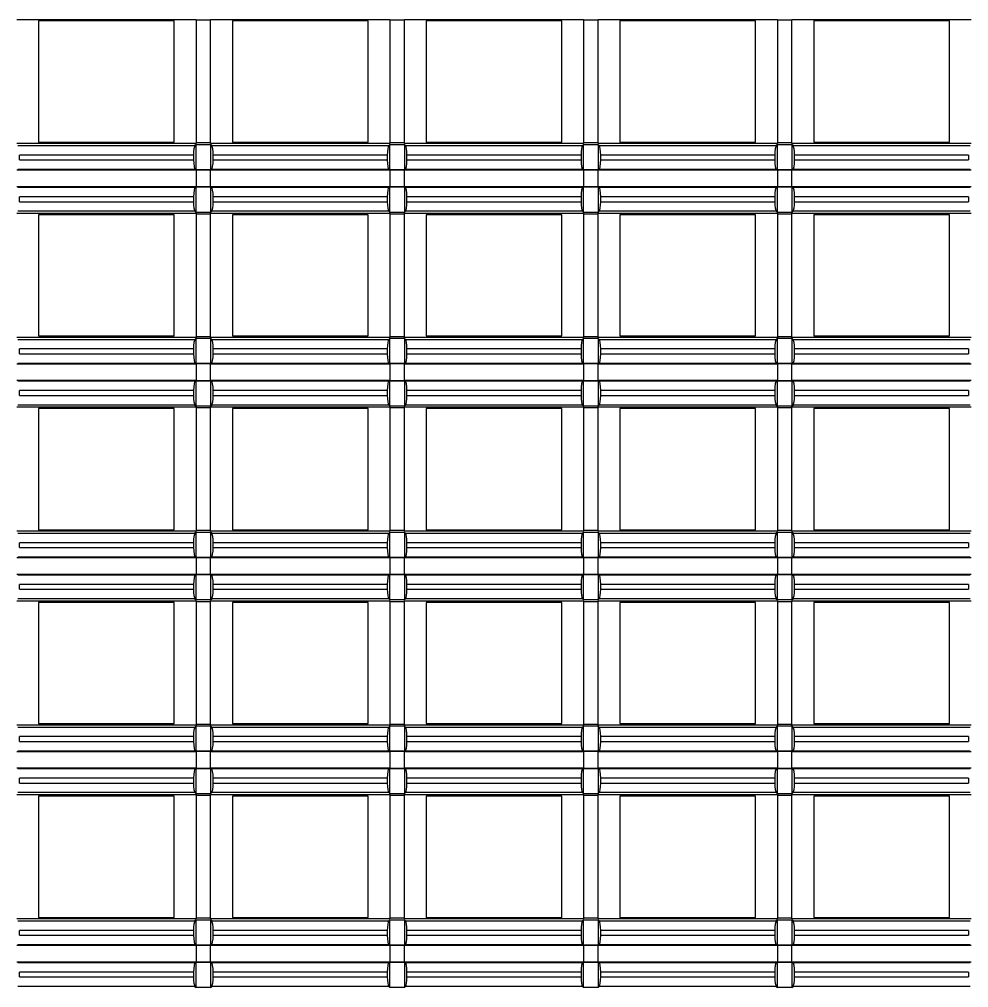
# Model space of a CAD drawing. Header units: inches. Extents: x 0 to 653, y 0 to 346.
# Drawn here: x 92.12 to 111.72, y 230.68 to 250.66 of the extents above; entities that cross this region are included whole.
import ezdxf

# ---------------------------------------------------------------- set-up
doc = ezdxf.new("R2010")
doc.units = ezdxf.units.IN
doc.header["$LTSCALE"] = 35.925693
doc.header["$MEASUREMENT"] = 0
doc.layers.add('2', color=7, linetype='CONTINUOUS')

msp = doc.modelspace()

# ---------------------------------------------------------------- linework, layer by layer
at = {"layer": '2', "color": 132, "linetype": 'Continuous', "true_color": 0x00cccc}
for p, q in [((92.072, 250.662), (95.772, 250.662)), ((92.522, 250.631), (92.522, 248.131)), ((95.322, 250.631), (92.522, 250.631)), ((95.322, 248.131), (95.322, 250.631)), ((95.772, 250.662), (95.772, 248.1)), ((96.072, 250.645), (95.772, 250.645)), ((96.072, 248.1), (96.072, 250.662)), ((96.072, 250.662), (99.772, 250.662)), ((96.522, 250.631), (96.522, 248.131)), ((99.322, 250.631), (96.522, 250.631)), ((99.322, 248.131), (99.322, 250.631)), ((99.772, 250.662), (99.772, 248.1)), ((100.072, 250.645), (99.772, 250.645)), ((100.072, 248.1), (100.072, 250.662)), ((100.072, 250.662), (103.772, 250.662)), ((100.522, 250.631), (100.522, 248.131)), ((103.322, 250.631), (100.522, 250.631)), ((103.322, 248.131), (103.322, 250.631)), ((103.772, 250.662), (103.772, 248.1)), ((104.072, 250.645), (103.772, 250.645)), ((104.072, 248.1), (104.072, 250.662)), ((104.072, 250.662), (107.772, 250.662)), ((104.522, 250.631), (104.522, 248.131)), ((107.322, 250.631), (104.522, 250.631)), ((107.322, 248.131), (107.322, 250.631)), ((107.772, 250.662), (107.772, 248.1)), ((108.072, 250.645), (107.772, 250.645)), ((108.072, 248.1), (108.072, 250.662)), ((108.072, 250.662), (111.772, 250.662)), ((108.522, 250.631), (108.522, 248.131)), ((111.322, 250.631), (108.522, 250.631)), ((111.322, 248.131), (111.322, 250.631)), ((95.772, 248.1), (92.072, 248.1)), ((92.095, 248.059), (95.749, 248.059)), ((92.522, 248.131), (95.322, 248.131)), ((95.772, 248.082), (95.749, 248.059)), ((95.772, 248.118), (96.072, 248.118)), ((95.772, 247.559), (95.772, 248.082)), ((95.772, 248.082), (96.072, 248.082)), ((99.772, 248.1), (96.072, 248.1)), ((96.072, 248.082), (96.072, 247.559)), ((96.095, 248.059), (96.072, 248.082)), ((96.095, 248.059), (99.748, 248.059)), ((96.522, 248.131), (99.322, 248.131)), ((99.772, 248.082), (99.748, 248.059)), ((99.772, 248.118), (100.072, 248.118)), ((99.772, 247.559), (99.772, 248.082)), ((99.772, 248.082), (100.072, 248.082)), ((103.772, 248.1), (100.072, 248.1)), ((100.072, 248.082), (100.072, 247.559)), ((100.095, 248.059), (100.072, 248.082)), ((100.095, 248.059), (103.748, 248.059)), ((100.522, 248.131), (103.322, 248.131)), ((103.772, 248.082), (103.748, 248.059)), ((103.772, 248.118), (104.072, 248.118)), ((103.772, 247.559), (103.772, 248.082)), ((103.772, 248.082), (104.072, 248.082)), ((107.772, 248.1), (104.072, 248.1)), ((104.072, 248.082), (104.072, 247.559)), ((104.095, 248.059), (104.072, 248.082)), ((104.095, 248.059), (107.748, 248.059)), ((104.522, 248.131), (107.322, 248.131)), ((107.772, 248.082), (107.748, 248.059)), ((107.772, 248.118), (108.072, 248.118)), ((107.772, 247.559), (107.772, 248.082)), ((107.772, 248.082), (108.072, 248.082)), ((111.772, 248.1), (108.072, 248.1)), ((108.072, 248.082), (108.072, 247.559)), ((108.095, 248.059), (108.072, 248.082)), ((108.095, 248.059), (111.748, 248.059)), ((108.522, 248.131), (111.322, 248.131)), ((92.124, 247.762), (92.124, 247.862)), ((95.719, 247.862), (92.124, 247.862)), ((95.719, 247.862), (95.719, 247.762)), ((96.124, 247.762), (96.124, 247.862)), ((99.719, 247.862), (96.124, 247.862)), ((99.719, 247.862), (99.719, 247.762)), ((100.124, 247.762), (100.124, 247.862)), ((103.719, 247.862), (100.124, 247.862)), ((103.719, 247.862), (103.719, 247.762)), ((104.124, 247.762), (104.124, 247.862)), ((107.719, 247.862), (104.124, 247.862)), ((107.719, 247.862), (107.719, 247.762)), ((108.124, 247.762), (108.124, 247.862)), ((111.719, 247.862), (108.124, 247.862)), ((111.719, 247.862), (111.719, 247.762)), ((92.124, 247.762), (95.719, 247.762)), ((96.124, 247.762), (99.719, 247.762)), ((100.124, 247.762), (103.719, 247.762)), ((104.124, 247.762), (107.719, 247.762)), ((108.124, 247.762), (111.719, 247.762)), ((92.072, 247.555), (95.772, 247.555)), ((95.753, 247.562), (92.09, 247.562)), ((95.753, 247.562), (95.772, 247.559)), ((96.072, 247.559), (95.772, 247.559)), ((95.772, 247.555), (95.772, 247.207)), ((96.072, 247.552), (95.772, 247.552)), ((96.072, 247.559), (96.09, 247.562)), ((96.072, 247.207), (96.072, 247.555)), ((96.072, 247.555), (99.772, 247.555)), ((99.753, 247.562), (96.09, 247.562)), ((99.753, 247.562), (99.772, 247.559)), ((100.072, 247.559), (99.772, 247.559)), ((99.772, 247.555), (99.772, 247.207)), ((100.072, 247.552), (99.772, 247.552)), ((100.072, 247.559), (100.09, 247.562)), ((100.072, 247.207), (100.072, 247.555)), ((100.072, 247.555), (103.772, 247.555)), ((103.753, 247.562), (100.09, 247.562)), ((103.753, 247.562), (103.772, 247.559)), ((104.072, 247.559), (103.772, 247.559)), ((103.772, 247.555), (103.772, 247.207)), ((104.072, 247.552), (103.772, 247.552)), ((104.072, 247.559), (104.09, 247.562)), ((104.072, 247.207), (104.072, 247.555)), ((104.072, 247.555), (107.772, 247.555)), ((107.753, 247.562), (104.09, 247.562)), ((107.753, 247.562), (107.772, 247.559)), ((108.072, 247.559), (107.772, 247.559)), ((107.772, 247.555), (107.772, 247.207)), ((108.072, 247.552), (107.772, 247.552)), ((108.072, 247.559), (108.09, 247.562)), ((108.072, 247.207), (108.072, 247.555)), ((108.072, 247.555), (111.772, 247.555)), ((111.753, 247.562), (108.09, 247.562)), ((95.772, 247.207), (92.072, 247.207)), ((92.09, 247.2), (95.753, 247.2)), ((95.772, 247.204), (95.753, 247.2)), ((95.772, 247.211), (96.072, 247.211)), ((95.772, 246.68), (95.772, 247.204)), ((95.772, 247.204), (96.072, 247.204)), ((99.772, 247.207), (96.072, 247.207)), ((96.072, 247.204), (96.072, 246.68)), ((96.09, 247.2), (96.072, 247.204)), ((96.09, 247.2), (99.753, 247.2)), ((99.772, 247.204), (99.753, 247.2)), ((99.772, 247.211), (100.072, 247.211)), ((99.772, 246.68), (99.772, 247.204)), ((99.772, 247.204), (100.072, 247.204)), ((103.772, 247.207), (100.072, 247.207)), ((100.072, 247.204), (100.072, 246.68)), ((100.09, 247.2), (100.072, 247.204)), ((100.09, 247.2), (103.753, 247.2)), ((103.772, 247.204), (103.753, 247.2)), ((103.772, 247.211), (104.072, 247.211)), ((103.772, 246.68), (103.772, 247.204)), ((103.772, 247.204), (104.072, 247.204)), ((107.772, 247.207), (104.072, 247.207)), ((104.072, 247.204), (104.072, 246.68)), ((104.09, 247.2), (104.072, 247.204)), ((104.09, 247.2), (107.753, 247.2)), ((107.772, 247.204), (107.753, 247.2)), ((107.772, 247.211), (108.072, 247.211)), ((107.772, 246.68), (107.772, 247.204)), ((107.772, 247.204), (108.072, 247.204)), ((111.772, 247.207), (108.072, 247.207)), ((108.072, 247.204), (108.072, 246.68)), ((108.09, 247.2), (108.072, 247.204)), ((108.09, 247.2), (111.753, 247.2)), ((92.124, 246.9), (92.124, 247)), ((95.719, 247), (92.124, 247)), ((95.719, 247), (95.719, 246.9)), ((96.124, 246.9), (96.124, 247)), ((99.719, 247), (96.124, 247)), ((99.719, 247), (99.719, 246.9)), ((100.124, 246.9), (100.124, 247)), ((103.719, 247), (100.124, 247)), ((103.719, 247), (103.719, 246.9)), ((104.124, 246.9), (104.124, 247)), ((107.719, 247), (104.124, 247)), ((107.719, 247), (107.719, 246.9)), ((108.124, 246.9), (108.124, 247)), ((111.719, 247), (108.124, 247)), ((111.719, 247), (111.719, 246.9)), ((92.124, 246.9), (95.719, 246.9)), ((96.124, 246.9), (99.719, 246.9)), ((100.124, 246.9), (103.719, 246.9)), ((104.124, 246.9), (107.719, 246.9)), ((108.124, 246.9), (111.719, 246.9)), ((92.072, 246.663), (95.772, 246.663)), ((95.749, 246.703), (92.095, 246.703)), ((92.522, 246.631), (92.522, 244.131)), ((95.322, 246.631), (92.522, 246.631)), ((95.322, 244.131), (95.322, 246.631)), ((95.749, 246.703), (95.772, 246.68)), ((96.072, 246.68), (95.772, 246.68)), ((95.772, 246.663), (95.772, 244.1)), ((96.072, 246.645), (95.772, 246.645)), ((96.072, 246.68), (96.095, 246.703)), ((96.072, 244.1), (96.072, 246.663)), ((96.072, 246.663), (99.772, 246.663)), ((99.748, 246.703), (96.095, 246.703)), ((96.522, 246.631), (96.522, 244.131)), ((99.322, 246.631), (96.522, 246.631)), ((99.322, 244.131), (99.322, 246.631)), ((99.748, 246.703), (99.772, 246.68)), ((100.072, 246.68), (99.772, 246.68)), ((99.772, 246.663), (99.772, 244.1)), ((100.072, 246.645), (99.772, 246.645)), ((100.072, 246.68), (100.095, 246.703)), ((100.072, 244.1), (100.072, 246.663)), ((100.072, 246.663), (103.772, 246.663)), ((103.748, 246.703), (100.095, 246.703)), ((100.522, 246.631), (100.522, 244.131)), ((103.322, 246.631), (100.522, 246.631)), ((103.322, 244.131), (103.322, 246.631)), ((103.748, 246.703), (103.772, 246.68)), ((104.072, 246.68), (103.772, 246.68)), ((103.772, 246.663), (103.772, 244.1)), ((104.072, 246.645), (103.772, 246.645)), ((104.072, 246.68), (104.095, 246.703)), ((104.072, 244.1), (104.072, 246.663)), ((104.072, 246.663), (107.772, 246.663)), ((107.748, 246.703), (104.095, 246.703)), ((104.522, 246.631), (104.522, 244.131)), ((107.322, 246.631), (104.522, 246.631)), ((107.322, 244.131), (107.322, 246.631)), ((107.748, 246.703), (107.772, 246.68)), ((108.072, 246.68), (107.772, 246.68)), ((107.772, 246.663), (107.772, 244.1)), ((108.072, 246.645), (107.772, 246.645)), ((108.072, 246.68), (108.095, 246.703)), ((108.072, 244.1), (108.072, 246.663)), ((108.072, 246.663), (111.772, 246.663)), ((111.748, 246.703), (108.095, 246.703)), ((108.522, 246.631), (108.522, 244.131)), ((111.322, 246.631), (108.522, 246.631)), ((111.322, 244.131), (111.322, 246.631)), ((95.772, 244.1), (92.072, 244.1)), ((92.095, 244.059), (95.749, 244.059)), ((92.522, 244.131), (95.322, 244.131)), ((95.772, 244.082), (95.749, 244.059)), ((95.772, 244.118), (96.072, 244.118)), ((95.772, 243.559), (95.772, 244.082)), ((95.772, 244.082), (96.072, 244.082)), ((99.772, 244.1), (96.072, 244.1)), ((96.072, 244.082), (96.072, 243.559)), ((96.095, 244.059), (96.072, 244.082)), ((96.095, 244.059), (99.748, 244.059)), ((96.522, 244.131), (99.322, 244.131)), ((99.772, 244.082), (99.748, 244.059)), ((99.772, 244.118), (100.072, 244.118)), ((99.772, 243.559), (99.772, 244.082)), ((99.772, 244.082), (100.072, 244.082)), ((103.772, 244.1), (100.072, 244.1)), ((100.072, 244.082), (100.072, 243.559)), ((100.095, 244.059), (100.072, 244.082)), ((100.095, 244.059), (103.748, 244.059)), ((100.522, 244.131), (103.322, 244.131)), ((103.772, 244.082), (103.748, 244.059)), ((103.772, 244.118), (104.072, 244.118)), ((103.772, 243.559), (103.772, 244.082)), ((103.772, 244.082), (104.072, 244.082)), ((107.772, 244.1), (104.072, 244.1)), ((104.072, 244.082), (104.072, 243.559)), ((104.095, 244.059), (104.072, 244.082)), ((104.095, 244.059), (107.748, 244.059)), ((104.522, 244.131), (107.322, 244.131)), ((107.772, 244.082), (107.748, 244.059)), ((107.772, 244.118), (108.072, 244.118)), ((107.772, 243.559), (107.772, 244.082)), ((107.772, 244.082), (108.072, 244.082)), ((111.772, 244.1), (108.072, 244.1)), ((108.072, 244.082), (108.072, 243.559)), ((108.095, 244.059), (108.072, 244.082)), ((108.095, 244.059), (111.748, 244.059)), ((108.522, 244.131), (111.322, 244.131)), ((92.124, 243.762), (92.124, 243.862)), ((95.719, 243.862), (92.124, 243.862)), ((95.719, 243.862), (95.719, 243.762)), ((96.124, 243.762), (96.124, 243.862)), ((99.719, 243.862), (96.124, 243.862)), ((99.719, 243.862), (99.719, 243.762)), ((100.124, 243.762), (100.124, 243.862)), ((103.719, 243.862), (100.124, 243.862)), ((103.719, 243.862), (103.719, 243.762)), ((104.124, 243.762), (104.124, 243.862)), ((107.719, 243.862), (104.124, 243.862)), ((107.719, 243.862), (107.719, 243.762)), ((108.124, 243.762), (108.124, 243.862)), ((111.719, 243.862), (108.124, 243.862)), ((111.719, 243.862), (111.719, 243.762)), ((92.124, 243.762), (95.719, 243.762)), ((96.124, 243.762), (99.719, 243.762)), ((100.124, 243.762), (103.719, 243.762)), ((104.124, 243.762), (107.719, 243.762)), ((108.124, 243.762), (111.719, 243.762)), ((92.072, 243.555), (95.772, 243.555)), ((95.753, 243.562), (92.09, 243.562)), ((95.753, 243.562), (95.772, 243.559)), ((96.072, 243.559), (95.772, 243.559)), ((95.772, 243.555), (95.772, 243.207)), ((96.072, 243.552), (95.772, 243.552)), ((96.072, 243.559), (96.09, 243.562)), ((96.072, 243.207), (96.072, 243.555)), ((96.072, 243.555), (99.772, 243.555)), ((99.753, 243.562), (96.09, 243.562)), ((99.753, 243.562), (99.772, 243.559)), ((100.072, 243.559), (99.772, 243.559)), ((99.772, 243.555), (99.772, 243.207)), ((100.072, 243.552), (99.772, 243.552)), ((100.072, 243.559), (100.09, 243.562)), ((100.072, 243.207), (100.072, 243.555)), ((100.072, 243.555), (103.772, 243.555)), ((103.753, 243.562), (100.09, 243.562)), ((103.753, 243.562), (103.772, 243.559)), ((104.072, 243.559), (103.772, 243.559)), ((103.772, 243.555), (103.772, 243.207)), ((104.072, 243.552), (103.772, 243.552)), ((104.072, 243.559), (104.09, 243.562)), ((104.072, 243.207), (104.072, 243.555)), ((104.072, 243.555), (107.772, 243.555)), ((107.753, 243.562), (104.09, 243.562)), ((107.753, 243.562), (107.772, 243.559)), ((108.072, 243.559), (107.772, 243.559)), ((107.772, 243.555), (107.772, 243.207)), ((108.072, 243.552), (107.772, 243.552)), ((108.072, 243.559), (108.09, 243.562)), ((108.072, 243.207), (108.072, 243.555)), ((108.072, 243.555), (111.772, 243.555)), ((111.753, 243.562), (108.09, 243.562)), ((95.772, 243.207), (92.072, 243.207)), ((92.09, 243.2), (95.753, 243.2)), ((95.772, 243.204), (95.753, 243.2)), ((95.772, 243.211), (96.072, 243.211)), ((95.772, 242.68), (95.772, 243.204)), ((95.772, 243.204), (96.072, 243.204)), ((99.772, 243.207), (96.072, 243.207)), ((96.072, 243.204), (96.072, 242.68)), ((96.09, 243.2), (96.072, 243.204)), ((96.09, 243.2), (99.753, 243.2)), ((99.772, 243.204), (99.753, 243.2)), ((99.772, 243.211), (100.072, 243.211)), ((99.772, 242.68), (99.772, 243.204)), ((99.772, 243.204), (100.072, 243.204)), ((103.772, 243.207), (100.072, 243.207)), ((100.072, 243.204), (100.072, 242.68)), ((100.09, 243.2), (100.072, 243.204)), ((100.09, 243.2), (103.753, 243.2)), ((103.772, 243.204), (103.753, 243.2)), ((103.772, 243.211), (104.072, 243.211)), ((103.772, 242.68), (103.772, 243.204)), ((103.772, 243.204), (104.072, 243.204)), ((107.772, 243.207), (104.072, 243.207)), ((104.072, 243.204), (104.072, 242.68)), ((104.09, 243.2), (104.072, 243.204)), ((104.09, 243.2), (107.753, 243.2)), ((107.772, 243.204), (107.753, 243.2)), ((107.772, 243.211), (108.072, 243.211)), ((107.772, 242.68), (107.772, 243.204)), ((107.772, 243.204), (108.072, 243.204)), ((111.772, 243.207), (108.072, 243.207)), ((108.072, 243.204), (108.072, 242.68)), ((108.09, 243.2), (108.072, 243.204)), ((108.09, 243.2), (111.753, 243.2)), ((92.124, 242.901), (92.124, 243)), ((95.719, 243), (92.124, 243)), ((95.719, 243), (95.719, 242.901)), ((96.124, 242.901), (96.124, 243)), ((99.719, 243), (96.124, 243)), ((99.719, 243), (99.719, 242.901)), ((100.124, 242.901), (100.124, 243)), ((103.719, 243), (100.124, 243)), ((103.719, 243), (103.719, 242.901)), ((104.124, 242.901), (104.124, 243)), ((107.719, 243), (104.124, 243)), ((107.719, 243), (107.719, 242.901)), ((108.124, 242.901), (108.124, 243)), ((111.719, 243), (108.124, 243)), ((111.719, 243), (111.719, 242.901)), ((92.124, 242.901), (95.719, 242.901)), ((96.124, 242.901), (99.719, 242.901)), ((100.124, 242.901), (103.719, 242.901)), ((104.124, 242.901), (107.719, 242.901)), ((108.124, 242.901), (111.719, 242.901)), ((92.072, 242.663), (95.772, 242.663)), ((95.749, 242.704), (92.095, 242.704)), ((92.522, 242.631), (92.522, 240.131)), ((95.322, 242.631), (92.522, 242.631)), ((95.322, 240.131), (95.322, 242.631)), ((95.749, 242.704), (95.772, 242.68)), ((96.072, 242.68), (95.772, 242.68)), ((95.772, 242.663), (95.772, 240.1)), ((96.072, 242.645), (95.772, 242.645)), ((96.072, 242.68), (96.095, 242.704)), ((96.072, 240.1), (96.072, 242.663)), ((96.072, 242.663), (99.772, 242.663)), ((99.748, 242.704), (96.095, 242.704)), ((96.522, 242.631), (96.522, 240.131)), ((99.322, 242.631), (96.522, 242.631)), ((99.322, 240.131), (99.322, 242.631)), ((99.748, 242.704), (99.772, 242.68)), ((100.072, 242.68), (99.772, 242.68)), ((99.772, 242.663), (99.772, 240.1)), ((100.072, 242.645), (99.772, 242.645)), ((100.072, 242.68), (100.095, 242.704)), ((100.072, 240.1), (100.072, 242.663)), ((100.072, 242.663), (103.772, 242.663)), ((103.748, 242.704), (100.095, 242.704)), ((100.522, 242.631), (100.522, 240.131)), ((103.322, 242.631), (100.522, 242.631)), ((103.322, 240.131), (103.322, 242.631)), ((103.748, 242.704), (103.772, 242.68)), ((104.072, 242.68), (103.772, 242.68)), ((103.772, 242.663), (103.772, 240.1)), ((104.072, 242.645), (103.772, 242.645)), ((104.072, 242.68), (104.095, 242.704)), ((104.072, 240.1), (104.072, 242.663)), ((104.072, 242.663), (107.772, 242.663)), ((107.748, 242.704), (104.095, 242.704)), ((104.522, 242.631), (104.522, 240.131)), ((107.322, 242.631), (104.522, 242.631)), ((107.322, 240.131), (107.322, 242.631)), ((107.748, 242.704), (107.772, 242.68)), ((108.072, 242.68), (107.772, 242.68)), ((107.772, 242.663), (107.772, 240.1)), ((108.072, 242.645), (107.772, 242.645)), ((108.072, 242.68), (108.095, 242.704)), ((108.072, 240.1), (108.072, 242.663)), ((108.072, 242.663), (111.772, 242.663)), ((111.748, 242.704), (108.095, 242.704)), ((108.522, 242.631), (108.522, 240.131)), ((111.322, 242.631), (108.522, 242.631)), ((111.322, 240.131), (111.322, 242.631)), ((95.772, 240.1), (92.072, 240.1)), ((92.095, 240.059), (95.749, 240.059)), ((92.522, 240.131), (95.322, 240.131)), ((95.772, 240.082), (95.749, 240.059)), ((95.772, 240.118), (96.072, 240.118)), ((95.772, 239.559), (95.772, 240.082)), ((95.772, 240.082), (96.072, 240.082)), ((99.772, 240.1), (96.072, 240.1)), ((96.072, 240.082), (96.072, 239.559)), ((96.095, 240.059), (96.072, 240.082)), ((96.095, 240.059), (99.748, 240.059)), ((96.522, 240.131), (99.322, 240.131)), ((99.772, 240.082), (99.748, 240.059)), ((99.772, 240.118), (100.072, 240.118)), ((99.772, 239.559), (99.772, 240.082)), ((99.772, 240.082), (100.072, 240.082)), ((103.772, 240.1), (100.072, 240.1)), ((100.072, 240.082), (100.072, 239.559)), ((100.095, 240.059), (100.072, 240.082)), ((100.095, 240.059), (103.748, 240.059)), ((100.522, 240.131), (103.322, 240.131)), ((103.772, 240.082), (103.748, 240.059)), ((103.772, 240.118), (104.072, 240.118)), ((103.772, 239.559), (103.772, 240.082)), ((103.772, 240.082), (104.072, 240.082)), ((107.772, 240.1), (104.072, 240.1)), ((104.072, 240.082), (104.072, 239.559)), ((104.095, 240.059), (104.072, 240.082)), ((104.095, 240.059), (107.748, 240.059)), ((104.522, 240.131), (107.322, 240.131)), ((107.772, 240.082), (107.748, 240.059)), ((107.772, 240.118), (108.072, 240.118)), ((107.772, 239.559), (107.772, 240.082)), ((107.772, 240.082), (108.072, 240.082)), ((111.772, 240.1), (108.072, 240.1)), ((108.072, 240.082), (108.072, 239.559)), ((108.095, 240.059), (108.072, 240.082)), ((108.095, 240.059), (111.748, 240.059)), ((108.522, 240.131), (111.322, 240.131)), ((92.124, 239.762), (92.124, 239.862)), ((95.719, 239.862), (92.124, 239.862)), ((95.719, 239.862), (95.719, 239.762)), ((96.124, 239.762), (96.124, 239.862)), ((99.719, 239.862), (96.124, 239.862)), ((99.719, 239.862), (99.719, 239.762)), ((100.124, 239.762), (100.124, 239.862)), ((103.719, 239.862), (100.124, 239.862)), ((103.719, 239.862), (103.719, 239.762)), ((104.124, 239.762), (104.124, 239.862)), ((107.719, 239.862), (104.124, 239.862)), ((107.719, 239.862), (107.719, 239.762)), ((108.124, 239.762), (108.124, 239.862)), ((111.719, 239.862), (108.124, 239.862)), ((111.719, 239.862), (111.719, 239.762)), ((92.124, 239.762), (95.719, 239.762)), ((96.124, 239.762), (99.719, 239.762)), ((100.124, 239.762), (103.719, 239.762)), ((104.124, 239.762), (107.719, 239.762)), ((108.124, 239.762), (111.719, 239.762)), ((92.072, 239.555), (95.772, 239.555)), ((95.753, 239.562), (92.09, 239.562)), ((95.753, 239.562), (95.772, 239.559)), ((96.072, 239.559), (95.772, 239.559)), ((95.772, 239.555), (95.772, 239.207)), ((96.072, 239.552), (95.772, 239.552)), ((96.072, 239.559), (96.09, 239.562)), ((96.072, 239.207), (96.072, 239.555)), ((96.072, 239.555), (99.772, 239.555)), ((99.753, 239.562), (96.09, 239.562)), ((99.753, 239.562), (99.772, 239.559)), ((100.072, 239.559), (99.772, 239.559)), ((99.772, 239.555), (99.772, 239.207)), ((100.072, 239.552), (99.772, 239.552)), ((100.072, 239.559), (100.09, 239.562)), ((100.072, 239.207), (100.072, 239.555)), ((100.072, 239.555), (103.772, 239.555)), ((103.753, 239.562), (100.09, 239.562)), ((103.753, 239.562), (103.772, 239.559)), ((104.072, 239.559), (103.772, 239.559)), ((103.772, 239.555), (103.772, 239.207)), ((104.072, 239.552), (103.772, 239.552)), ((104.072, 239.559), (104.09, 239.562)), ((104.072, 239.207), (104.072, 239.555)), ((104.072, 239.555), (107.772, 239.555)), ((107.753, 239.562), (104.09, 239.562)), ((107.753, 239.562), (107.772, 239.559)), ((108.072, 239.559), (107.772, 239.559)), ((107.772, 239.555), (107.772, 239.207)), ((108.072, 239.552), (107.772, 239.552)), ((108.072, 239.559), (108.09, 239.562)), ((108.072, 239.207), (108.072, 239.555)), ((108.072, 239.555), (111.772, 239.555)), ((111.753, 239.562), (108.09, 239.562)), ((95.772, 239.207), (92.072, 239.207)), ((92.09, 239.2), (95.753, 239.2)), ((95.772, 239.204), (95.753, 239.2)), ((95.772, 239.211), (96.072, 239.211)), ((95.772, 238.68), (95.772, 239.204)), ((95.772, 239.204), (96.072, 239.204)), ((99.772, 239.207), (96.072, 239.207)), ((96.072, 239.204), (96.072, 238.68)), ((96.09, 239.2), (96.072, 239.204)), ((96.09, 239.2), (99.753, 239.2)), ((99.772, 239.204), (99.753, 239.2)), ((99.772, 239.211), (100.072, 239.211)), ((99.772, 238.68), (99.772, 239.204)), ((99.772, 239.204), (100.072, 239.204)), ((103.772, 239.207), (100.072, 239.207)), ((100.072, 239.204), (100.072, 238.68)), ((100.09, 239.2), (100.072, 239.204)), ((100.09, 239.2), (103.753, 239.2)), ((103.772, 239.204), (103.753, 239.2)), ((103.772, 239.211), (104.072, 239.211)), ((103.772, 238.68), (103.772, 239.204)), ((103.772, 239.204), (104.072, 239.204)), ((107.772, 239.207), (104.072, 239.207)), ((104.072, 239.204), (104.072, 238.68)), ((104.09, 239.2), (104.072, 239.204)), ((104.09, 239.2), (107.753, 239.2)), ((107.772, 239.204), (107.753, 239.2)), ((107.772, 239.211), (108.072, 239.211)), ((107.772, 238.68), (107.772, 239.204)), ((107.772, 239.204), (108.072, 239.204)), ((111.772, 239.207), (108.072, 239.207)), ((108.072, 239.204), (108.072, 238.68)), ((108.09, 239.2), (108.072, 239.204)), ((108.09, 239.2), (111.753, 239.2)), ((92.124, 238.901), (92.124, 239)), ((95.719, 239), (92.124, 239)), ((95.719, 239), (95.719, 238.901)), ((96.124, 238.901), (96.124, 239)), ((99.719, 239), (96.124, 239)), ((99.719, 239), (99.719, 238.901)), ((100.124, 238.901), (100.124, 239)), ((103.719, 239), (100.124, 239)), ((103.719, 239), (103.719, 238.901)), ((104.124, 238.901), (104.124, 239)), ((107.719, 239), (104.124, 239)), ((107.719, 239), (107.719, 238.901)), ((108.124, 238.901), (108.124, 239)), ((111.719, 239), (108.124, 239)), ((111.719, 239), (111.719, 238.901)), ((92.124, 238.901), (95.719, 238.901)), ((96.124, 238.901), (99.719, 238.901)), ((100.124, 238.901), (103.719, 238.901)), ((104.124, 238.901), (107.719, 238.901)), ((108.124, 238.901), (111.719, 238.901)), ((92.072, 238.663), (95.772, 238.663)), ((95.749, 238.704), (92.095, 238.704)), ((92.522, 238.631), (92.522, 236.131)), ((95.322, 238.631), (92.522, 238.631)), ((95.322, 236.131), (95.322, 238.631)), ((95.749, 238.704), (95.772, 238.68)), ((96.072, 238.68), (95.772, 238.68)), ((95.772, 238.663), (95.772, 236.1)), ((96.072, 238.645), (95.772, 238.645)), ((96.072, 238.68), (96.095, 238.704)), ((96.072, 236.1), (96.072, 238.663)), ((96.072, 238.663), (99.772, 238.663)), ((99.748, 238.704), (96.095, 238.704)), ((96.522, 238.631), (96.522, 236.131)), ((99.322, 238.631), (96.522, 238.631)), ((99.322, 236.131), (99.322, 238.631)), ((99.748, 238.704), (99.772, 238.68)), ((100.072, 238.68), (99.772, 238.68)), ((99.772, 238.663), (99.772, 236.1)), ((100.072, 238.645), (99.772, 238.645)), ((100.072, 238.68), (100.095, 238.704)), ((100.072, 236.1), (100.072, 238.663)), ((100.072, 238.663), (103.772, 238.663)), ((103.748, 238.704), (100.095, 238.704)), ((100.522, 238.631), (100.522, 236.131)), ((103.322, 238.631), (100.522, 238.631)), ((103.322, 236.131), (103.322, 238.631)), ((103.748, 238.704), (103.772, 238.68)), ((104.072, 238.68), (103.772, 238.68)), ((103.772, 238.663), (103.772, 236.1)), ((104.072, 238.645), (103.772, 238.645)), ((104.072, 238.68), (104.095, 238.704)), ((104.072, 236.1), (104.072, 238.663)), ((104.072, 238.663), (107.772, 238.663)), ((107.748, 238.704), (104.095, 238.704)), ((104.522, 238.631), (104.522, 236.131)), ((107.322, 238.631), (104.522, 238.631)), ((107.322, 236.131), (107.322, 238.631)), ((107.748, 238.704), (107.772, 238.68)), ((108.072, 238.68), (107.772, 238.68)), ((107.772, 238.663), (107.772, 236.1)), ((108.072, 238.645), (107.772, 238.645)), ((108.072, 238.68), (108.095, 238.704)), ((108.072, 236.1), (108.072, 238.663)), ((108.072, 238.663), (111.772, 238.663)), ((111.748, 238.704), (108.095, 238.704)), ((108.522, 238.631), (108.522, 236.131)), ((111.322, 238.631), (108.522, 238.631)), ((111.322, 236.131), (111.322, 238.631)), ((95.772, 236.1), (92.072, 236.1)), ((92.095, 236.059), (95.749, 236.059)), ((92.522, 236.131), (95.322, 236.131)), ((95.772, 236.082), (95.749, 236.059)), ((95.772, 236.118), (96.072, 236.118)), ((95.772, 235.559), (95.772, 236.082)), ((95.772, 236.082), (96.072, 236.082)), ((99.772, 236.1), (96.072, 236.1)), ((96.072, 236.082), (96.072, 235.559)), ((96.095, 236.059), (96.072, 236.082)), ((96.095, 236.059), (99.748, 236.059)), ((96.522, 236.131), (99.322, 236.131)), ((99.772, 236.082), (99.748, 236.059)), ((99.772, 236.118), (100.072, 236.118)), ((99.772, 235.559), (99.772, 236.082)), ((99.772, 236.082), (100.072, 236.082)), ((103.772, 236.1), (100.072, 236.1)), ((100.072, 236.082), (100.072, 235.559)), ((100.095, 236.059), (100.072, 236.082)), ((100.095, 236.059), (103.748, 236.059)), ((100.522, 236.131), (103.322, 236.131)), ((103.772, 236.082), (103.748, 236.059)), ((103.772, 236.118), (104.072, 236.118)), ((103.772, 235.559), (103.772, 236.082)), ((103.772, 236.082), (104.072, 236.082)), ((107.772, 236.1), (104.072, 236.1)), ((104.072, 236.082), (104.072, 235.559)), ((104.095, 236.059), (104.072, 236.082)), ((104.095, 236.059), (107.748, 236.059)), ((104.522, 236.131), (107.322, 236.131)), ((107.772, 236.082), (107.748, 236.059)), ((107.772, 236.118), (108.072, 236.118)), ((107.772, 235.559), (107.772, 236.082)), ((107.772, 236.082), (108.072, 236.082)), ((111.772, 236.1), (108.072, 236.1)), ((108.072, 236.082), (108.072, 235.559)), ((108.095, 236.059), (108.072, 236.082)), ((108.095, 236.059), (111.748, 236.059)), ((108.522, 236.131), (111.322, 236.131)), ((92.124, 235.762), (92.124, 235.862)), ((95.719, 235.862), (92.124, 235.862)), ((95.719, 235.862), (95.719, 235.762)), ((96.124, 235.762), (96.124, 235.862)), ((99.719, 235.862), (96.124, 235.862)), ((99.719, 235.862), (99.719, 235.762)), ((100.124, 235.762), (100.124, 235.862)), ((103.719, 235.862), (100.124, 235.862)), ((103.719, 235.862), (103.719, 235.762)), ((104.124, 235.762), (104.124, 235.862)), ((107.719, 235.862), (104.124, 235.862)), ((107.719, 235.862), (107.719, 235.762)), ((108.124, 235.762), (108.124, 235.862)), ((111.719, 235.862), (108.124, 235.862)), ((111.719, 235.862), (111.719, 235.762)), ((92.124, 235.762), (95.719, 235.762)), ((96.124, 235.762), (99.719, 235.762)), ((100.124, 235.762), (103.719, 235.762)), ((104.124, 235.762), (107.719, 235.762)), ((108.124, 235.762), (111.719, 235.762)), ((92.072, 235.555), (95.772, 235.555)), ((95.753, 235.563), (92.09, 235.563)), ((95.753, 235.563), (95.772, 235.559)), ((96.072, 235.559), (95.772, 235.559)), ((95.772, 235.555), (95.772, 235.207)), ((96.072, 235.552), (95.772, 235.552)), ((96.072, 235.559), (96.09, 235.563)), ((96.072, 235.207), (96.072, 235.555)), ((96.072, 235.555), (99.772, 235.555)), ((99.753, 235.563), (96.09, 235.563)), ((99.753, 235.563), (99.772, 235.559)), ((100.072, 235.559), (99.772, 235.559)), ((99.772, 235.555), (99.772, 235.207)), ((100.072, 235.552), (99.772, 235.552)), ((100.072, 235.559), (100.09, 235.563)), ((100.072, 235.207), (100.072, 235.555)), ((100.072, 235.555), (103.772, 235.555)), ((103.753, 235.563), (100.09, 235.563)), ((103.753, 235.563), (103.772, 235.559)), ((104.072, 235.559), (103.772, 235.559)), ((103.772, 235.555), (103.772, 235.207)), ((104.072, 235.552), (103.772, 235.552)), ((104.072, 235.559), (104.09, 235.563)), ((104.072, 235.207), (104.072, 235.555)), ((104.072, 235.555), (107.772, 235.555)), ((107.753, 235.563), (104.09, 235.563)), ((107.753, 235.563), (107.772, 235.559)), ((108.072, 235.559), (107.772, 235.559)), ((107.772, 235.555), (107.772, 235.207)), ((108.072, 235.552), (107.772, 235.552)), ((108.072, 235.559), (108.09, 235.563)), ((108.072, 235.207), (108.072, 235.555)), ((108.072, 235.555), (111.772, 235.555)), ((111.753, 235.563), (108.09, 235.563)), ((95.772, 235.207), (92.072, 235.207)), ((92.09, 235.2), (95.753, 235.2)), ((95.772, 235.204), (95.753, 235.2)), ((95.772, 235.211), (96.072, 235.211)), ((95.772, 234.68), (95.772, 235.204)), ((95.772, 235.204), (96.072, 235.204)), ((99.772, 235.207), (96.072, 235.207)), ((96.072, 235.204), (96.072, 234.68)), ((96.09, 235.2), (96.072, 235.204)), ((96.09, 235.2), (99.753, 235.2)), ((99.772, 235.204), (99.753, 235.2)), ((99.772, 235.211), (100.072, 235.211)), ((99.772, 234.68), (99.772, 235.204)), ((99.772, 235.204), (100.072, 235.204)), ((103.772, 235.207), (100.072, 235.207)), ((100.072, 235.204), (100.072, 234.68)), ((100.09, 235.2), (100.072, 235.204)), ((100.09, 235.2), (103.753, 235.2)), ((103.772, 235.204), (103.753, 235.2)), ((103.772, 235.211), (104.072, 235.211)), ((103.772, 234.68), (103.772, 235.204)), ((103.772, 235.204), (104.072, 235.204)), ((107.772, 235.207), (104.072, 235.207)), ((104.072, 235.204), (104.072, 234.68)), ((104.09, 235.2), (104.072, 235.204)), ((104.09, 235.2), (107.753, 235.2)), ((107.772, 235.204), (107.753, 235.2)), ((107.772, 235.211), (108.072, 235.211)), ((107.772, 234.68), (107.772, 235.204)), ((107.772, 235.204), (108.072, 235.204)), ((111.772, 235.207), (108.072, 235.207)), ((108.072, 235.204), (108.072, 234.68)), ((108.09, 235.2), (108.072, 235.204)), ((108.09, 235.2), (111.753, 235.2)), ((92.124, 234.901), (92.124, 235)), ((95.719, 235), (92.124, 235)), ((95.719, 235), (95.719, 234.901)), ((96.124, 234.901), (96.124, 235)), ((99.719, 235), (96.124, 235)), ((99.719, 235), (99.719, 234.901)), ((100.124, 234.901), (100.124, 235)), ((103.719, 235), (100.124, 235)), ((103.719, 235), (103.719, 234.901)), ((104.124, 234.901), (104.124, 235)), ((107.719, 235), (104.124, 235)), ((107.719, 235), (107.719, 234.901)), ((108.124, 234.901), (108.124, 235)), ((111.719, 235), (108.124, 235)), ((111.719, 235), (111.719, 234.901)), ((92.124, 234.901), (95.719, 234.901)), ((96.124, 234.901), (99.719, 234.901)), ((100.124, 234.901), (103.719, 234.901)), ((104.124, 234.901), (107.719, 234.901)), ((108.124, 234.901), (111.719, 234.901)), ((92.072, 234.663), (95.772, 234.663)), ((95.749, 234.704), (92.095, 234.704)), ((92.522, 234.631), (92.522, 232.131)), ((95.322, 234.631), (92.522, 234.631)), ((95.322, 232.131), (95.322, 234.631)), ((95.749, 234.704), (95.772, 234.68)), ((96.072, 234.68), (95.772, 234.68)), ((95.772, 234.663), (95.772, 232.1)), ((96.072, 234.645), (95.772, 234.645)), ((96.072, 234.68), (96.095, 234.704)), ((96.072, 232.1), (96.072, 234.663)), ((96.072, 234.663), (99.772, 234.663)), ((99.748, 234.704), (96.095, 234.704)), ((96.522, 234.631), (96.522, 232.131)), ((99.322, 234.631), (96.522, 234.631)), ((99.322, 232.131), (99.322, 234.631)), ((99.748, 234.704), (99.772, 234.68)), ((100.072, 234.68), (99.772, 234.68)), ((99.772, 234.663), (99.772, 232.1)), ((100.072, 234.645), (99.772, 234.645)), ((100.072, 234.68), (100.095, 234.704)), ((100.072, 232.1), (100.072, 234.663)), ((100.072, 234.663), (103.772, 234.663)), ((103.748, 234.704), (100.095, 234.704)), ((100.522, 234.631), (100.522, 232.131)), ((103.322, 234.631), (100.522, 234.631)), ((103.322, 232.131), (103.322, 234.631)), ((103.748, 234.704), (103.772, 234.68)), ((104.072, 234.68), (103.772, 234.68)), ((103.772, 234.663), (103.772, 232.1)), ((104.072, 234.645), (103.772, 234.645)), ((104.072, 234.68), (104.095, 234.704)), ((104.072, 232.1), (104.072, 234.663)), ((104.072, 234.663), (107.772, 234.663)), ((107.748, 234.704), (104.095, 234.704)), ((104.522, 234.631), (104.522, 232.131)), ((107.322, 234.631), (104.522, 234.631)), ((107.322, 232.131), (107.322, 234.631)), ((107.748, 234.704), (107.772, 234.68)), ((108.072, 234.68), (107.772, 234.68)), ((107.772, 234.663), (107.772, 232.1)), ((108.072, 234.645), (107.772, 234.645)), ((108.072, 234.68), (108.095, 234.704)), ((108.072, 232.1), (108.072, 234.663)), ((108.072, 234.663), (111.772, 234.663)), ((111.748, 234.704), (108.095, 234.704)), ((108.522, 234.631), (108.522, 232.131)), ((111.322, 234.631), (108.522, 234.631)), ((111.322, 232.131), (111.322, 234.631)), ((95.772, 232.1), (92.072, 232.1)), ((92.095, 232.059), (95.749, 232.059)), ((92.522, 232.131), (95.322, 232.131)), ((95.772, 232.083), (95.749, 232.059)), ((95.772, 232.118), (96.072, 232.118)), ((95.772, 231.559), (95.772, 232.083)), ((95.772, 232.083), (96.072, 232.083)), ((99.772, 232.1), (96.072, 232.1)), ((96.072, 232.083), (96.072, 231.559)), ((96.095, 232.059), (96.072, 232.083)), ((96.095, 232.059), (99.748, 232.059)), ((96.522, 232.131), (99.322, 232.131)), ((99.772, 232.083), (99.748, 232.059)), ((99.772, 232.118), (100.072, 232.118)), ((99.772, 231.559), (99.772, 232.083)), ((99.772, 232.083), (100.072, 232.083)), ((103.772, 232.1), (100.072, 232.1)), ((100.072, 232.083), (100.072, 231.559)), ((100.095, 232.059), (100.072, 232.083)), ((100.095, 232.059), (103.748, 232.059)), ((100.522, 232.131), (103.322, 232.131)), ((103.772, 232.083), (103.748, 232.059)), ((103.772, 232.118), (104.072, 232.118)), ((103.772, 231.559), (103.772, 232.083)), ((103.772, 232.083), (104.072, 232.083)), ((107.772, 232.1), (104.072, 232.1)), ((104.072, 232.083), (104.072, 231.559)), ((104.095, 232.059), (104.072, 232.083)), ((104.095, 232.059), (107.748, 232.059)), ((104.522, 232.131), (107.322, 232.131)), ((107.772, 232.083), (107.748, 232.059)), ((107.772, 232.118), (108.072, 232.118)), ((107.772, 231.559), (107.772, 232.083)), ((107.772, 232.083), (108.072, 232.083)), ((111.772, 232.1), (108.072, 232.1)), ((108.072, 232.083), (108.072, 231.559)), ((108.095, 232.059), (108.072, 232.083)), ((108.095, 232.059), (111.748, 232.059)), ((108.522, 232.131), (111.322, 232.131)), ((92.124, 231.762), (92.124, 231.862)), ((95.719, 231.862), (92.124, 231.862)), ((95.719, 231.862), (95.719, 231.762)), ((96.124, 231.762), (96.124, 231.862)), ((99.719, 231.862), (96.124, 231.862)), ((99.719, 231.862), (99.719, 231.762)), ((100.124, 231.762), (100.124, 231.862)), ((103.719, 231.862), (100.124, 231.862)), ((103.719, 231.862), (103.719, 231.762)), ((104.124, 231.762), (104.124, 231.862)), ((107.719, 231.862), (104.124, 231.862)), ((107.719, 231.862), (107.719, 231.762)), ((108.124, 231.762), (108.124, 231.862)), ((111.719, 231.862), (108.124, 231.862)), ((111.719, 231.862), (111.719, 231.762)), ((92.124, 231.762), (95.719, 231.762)), ((96.124, 231.762), (99.719, 231.762)), ((100.124, 231.762), (103.719, 231.762)), ((104.124, 231.762), (107.719, 231.762)), ((108.124, 231.762), (111.719, 231.762)), ((92.072, 231.555), (95.772, 231.555)), ((95.753, 231.563), (92.09, 231.563)), ((95.753, 231.563), (95.772, 231.559)), ((96.072, 231.559), (95.772, 231.559)), ((95.772, 231.555), (95.772, 231.208)), ((96.072, 231.552), (95.772, 231.552)), ((96.072, 231.559), (96.09, 231.563)), ((96.072, 231.208), (96.072, 231.555)), ((96.072, 231.555), (99.772, 231.555)), ((99.753, 231.563), (96.09, 231.563)), ((99.753, 231.563), (99.772, 231.559)), ((100.072, 231.559), (99.772, 231.559)), ((99.772, 231.555), (99.772, 231.208)), ((100.072, 231.552), (99.772, 231.552)), ((100.072, 231.559), (100.09, 231.563)), ((100.072, 231.208), (100.072, 231.555)), ((100.072, 231.555), (103.772, 231.555)), ((103.753, 231.563), (100.09, 231.563)), ((103.753, 231.563), (103.772, 231.559)), ((104.072, 231.559), (103.772, 231.559)), ((103.772, 231.555), (103.772, 231.208)), ((104.072, 231.552), (103.772, 231.552)), ((104.072, 231.559), (104.09, 231.563)), ((104.072, 231.208), (104.072, 231.555)), ((104.072, 231.555), (107.772, 231.555)), ((107.753, 231.563), (104.09, 231.563)), ((107.753, 231.563), (107.772, 231.559)), ((108.072, 231.559), (107.772, 231.559)), ((107.772, 231.555), (107.772, 231.208)), ((108.072, 231.552), (107.772, 231.552)), ((108.072, 231.559), (108.09, 231.563)), ((108.072, 231.208), (108.072, 231.555)), ((108.072, 231.555), (111.772, 231.555)), ((111.753, 231.563), (108.09, 231.563)), ((95.772, 231.208), (92.072, 231.208)), ((92.09, 231.2), (95.753, 231.2)), ((95.772, 231.204), (95.753, 231.2)), ((95.772, 231.211), (96.072, 231.211)), ((95.772, 230.68), (95.772, 231.204)), ((95.772, 231.204), (96.072, 231.204)), ((99.772, 231.208), (96.072, 231.208)), ((96.072, 231.204), (96.072, 230.68)), ((96.09, 231.2), (96.072, 231.204)), ((96.09, 231.2), (99.753, 231.2)), ((99.772, 231.204), (99.753, 231.2)), ((99.772, 231.211), (100.072, 231.211)), ((99.772, 230.68), (99.772, 231.204)), ((99.772, 231.204), (100.072, 231.204)), ((103.772, 231.208), (100.072, 231.208)), ((100.072, 231.204), (100.072, 230.68)), ((100.09, 231.2), (100.072, 231.204)), ((100.09, 231.2), (103.753, 231.2)), ((103.772, 231.204), (103.753, 231.2)), ((103.772, 231.211), (104.072, 231.211)), ((103.772, 230.68), (103.772, 231.204)), ((103.772, 231.204), (104.072, 231.204)), ((107.772, 231.208), (104.072, 231.208)), ((104.072, 231.204), (104.072, 230.68)), ((104.09, 231.2), (104.072, 231.204)), ((104.09, 231.2), (107.753, 231.2)), ((107.772, 231.204), (107.753, 231.2)), ((107.772, 231.211), (108.072, 231.211)), ((107.772, 230.68), (107.772, 231.204)), ((107.772, 231.204), (108.072, 231.204)), ((111.772, 231.208), (108.072, 231.208)), ((108.072, 231.204), (108.072, 230.68)), ((108.09, 231.2), (108.072, 231.204)), ((108.09, 231.2), (111.753, 231.2)), ((92.124, 230.901), (92.124, 231)), ((95.719, 231), (92.124, 231)), ((95.719, 231), (95.719, 230.901)), ((96.124, 230.901), (96.124, 231)), ((99.719, 231), (96.124, 231)), ((99.719, 231), (99.719, 230.901)), ((100.124, 230.901), (100.124, 231)), ((103.719, 231), (100.124, 231)), ((103.719, 231), (103.719, 230.901)), ((104.124, 230.901), (104.124, 231)), ((107.719, 231), (104.124, 231)), ((107.719, 231), (107.719, 230.901)), ((108.124, 230.901), (108.124, 231)), ((111.719, 231), (108.124, 231)), ((111.719, 231), (111.719, 230.901)), ((92.124, 230.901), (95.719, 230.901)), ((96.124, 230.901), (99.719, 230.901)), ((100.124, 230.901), (103.719, 230.901)), ((104.124, 230.901), (107.719, 230.901)), ((108.124, 230.901), (111.719, 230.901)), ((95.749, 230.704), (92.095, 230.704)), ((95.749, 230.704), (95.772, 230.68)), ((96.072, 230.68), (95.772, 230.68)), ((96.072, 230.68), (96.095, 230.704)), ((99.748, 230.704), (96.095, 230.704)), ((99.748, 230.704), (99.772, 230.68)), ((100.072, 230.68), (99.772, 230.68)), ((100.072, 230.68), (100.095, 230.704)), ((103.748, 230.704), (100.095, 230.704)), ((103.748, 230.704), (103.772, 230.68)), ((104.072, 230.68), (103.772, 230.68)), ((104.072, 230.68), (104.095, 230.704)), ((107.748, 230.704), (104.095, 230.704)), ((107.748, 230.704), (107.772, 230.68)), ((108.072, 230.68), (107.772, 230.68)), ((108.072, 230.68), (108.095, 230.704)), ((111.748, 230.704), (108.095, 230.704))]:
    msp.add_line(p, q, dxfattribs=at)
for centre, start_param, end_param in [((95.755, 247.862), 0.174533, 1.570796), ((96.089, 247.862), -1.570796, -0.174533), ((99.755, 247.862), 0.174533, 1.570796), ((100.089, 247.862), -1.570796, -0.174533), ((103.755, 247.862), 0.174533, 1.570796), ((104.089, 247.862), -1.570796, -0.174533), ((107.754, 247.862), 0.174533, 1.570796), ((108.089, 247.862), -1.570796, -0.174533), ((95.755, 247.762), -4.712389, -3.176499), ((96.089, 247.762), -3.106686, -1.570796), ((99.755, 247.762), -4.712389, -3.176499), ((100.089, 247.762), -3.106686, -1.570796), ((103.755, 247.762), 1.570796, 3.106686), ((104.089, 247.762), -3.106686, -1.570796), ((107.754, 247.762), -4.712389, -3.176499), ((108.089, 247.762), -3.106686, -1.570796), ((95.755, 247), 0.034907, 1.570796), ((96.089, 247), -1.570796, -0.034907), ((99.755, 247), 0.034907, 1.570796), ((100.089, 247), -1.570796, -0.034907), ((103.755, 247), 0.034907, 1.570796), ((104.089, 247), -1.570796, -0.034907), ((107.754, 247), 0.034907, 1.570796), ((108.089, 247), -1.570796, -0.034907), ((95.755, 246.9), 1.570796, 2.96706), ((96.089, 246.9), -2.96706, -1.570796), ((99.755, 246.9), 1.570796, 2.96706), ((100.089, 246.9), -2.96706, -1.570796), ((103.755, 246.9), -4.712389, -3.316126), ((104.089, 246.9), -2.96706, -1.570796), ((107.754, 246.9), -4.712389, -3.316126), ((108.089, 246.9), -2.96706, -1.570796), ((95.755, 243.862), 0.174533, 1.570796), ((96.089, 243.862), -1.570796, -0.174533), ((99.755, 243.862), 0.174533, 1.570796), ((100.089, 243.862), -1.570796, -0.174533), ((103.755, 243.862), 0.174533, 1.570796), ((104.089, 243.862), -1.570796, -0.174533), ((107.754, 243.862), 0.174533, 1.570796), ((108.089, 243.862), -1.570796, -0.174533), ((95.755, 243.762), 1.570796, 3.106686), ((96.089, 243.762), -3.106686, -1.570796), ((99.755, 243.762), 1.570796, 3.106686), ((100.089, 243.762), -3.106686, -1.570796), ((103.755, 243.762), 1.570796, 3.106686), ((104.089, 243.762), -3.106686, -1.570796), ((107.754, 243.762), -4.712389, -3.176499), ((108.089, 243.762), -3.106686, -1.570796), ((95.755, 243), 0.034907, 1.570796), ((96.089, 243), -1.570796, -0.034907), ((99.755, 243), 0.034907, 1.570796), ((100.089, 243), -1.570796, -0.034907), ((103.755, 243), 0.034907, 1.570796), ((104.089, 243), -1.570796, -0.034907), ((107.754, 243), 0.034907, 1.570796), ((108.089, 243), -1.570796, -0.034907), ((95.755, 242.901), 1.570796, 2.96706), ((96.089, 242.901), -2.96706, -1.570796), ((99.755, 242.901), 1.570796, 2.96706), ((100.089, 242.901), -2.96706, -1.570796), ((103.755, 242.901), -4.712389, -3.316126), ((104.089, 242.901), -2.96706, -1.570796), ((107.754, 242.901), -4.712389, -3.316126), ((108.089, 242.901), -2.96706, -1.570796), ((95.755, 239.862), 0.174533, 1.570796), ((96.089, 239.862), -1.570796, -0.174533), ((99.755, 239.862), 0.174533, 1.570796), ((100.089, 239.862), -1.570796, -0.174533), ((103.755, 239.862), 0.174533, 1.570796), ((104.089, 239.862), -1.570796, -0.174533), ((107.754, 239.862), 0.174533, 1.570796), ((108.089, 239.862), -1.570796, -0.174533), ((95.755, 239.762), 1.570796, 3.106686), ((96.089, 239.762), -3.106686, -1.570796), ((99.755, 239.762), 1.570796, 3.106686), ((100.089, 239.762), -3.106686, -1.570796), ((103.755, 239.762), 1.570796, 3.106686), ((104.089, 239.762), -3.106686, -1.570796), ((107.754, 239.762), -4.712389, -3.176499), ((108.089, 239.762), -3.106686, -1.570796), ((95.755, 239), 0.034907, 1.570796), ((96.089, 239), -1.570796, -0.034907), ((99.755, 239), 0.034907, 1.570796), ((100.089, 239), -1.570796, -0.034907), ((103.755, 239), 0.034907, 1.570796), ((104.089, 239), -1.570796, -0.034907), ((107.754, 239), 0.034907, 1.570796), ((108.089, 239), -1.570796, -0.034907), ((95.755, 238.901), -4.712389, -3.316126), ((96.089, 238.901), -2.96706, -1.570796), ((99.755, 238.901), -4.712389, -3.316126), ((100.089, 238.901), -2.96706, -1.570796), ((103.755, 238.901), -4.712389, -3.316126), ((104.089, 238.901), -2.96706, -1.570796), ((107.754, 238.901), -4.712389, -3.316126), ((108.089, 238.901), -2.96706, -1.570796), ((95.755, 235.862), 0.174533, 1.570796), ((96.089, 235.862), -1.570796, -0.174533), ((99.755, 235.862), 0.174533, 1.570796), ((100.089, 235.862), -1.570796, -0.174533), ((103.755, 235.862), 0.174533, 1.570796), ((104.089, 235.862), -1.570796, -0.174533), ((107.754, 235.862), 0.174533, 1.570796), ((108.089, 235.862), -1.570796, -0.174533), ((95.755, 235.762), -4.712389, -3.176499), ((96.089, 235.762), -3.106686, -1.570796), ((99.755, 235.762), 1.570796, 3.106686), ((100.089, 235.762), -3.106686, -1.570796), ((103.755, 235.762), 1.570796, 3.106686), ((104.089, 235.762), -3.106686, -1.570796), ((107.754, 235.762), -4.712389, -3.176499), ((108.089, 235.762), -3.106686, -1.570796), ((95.755, 235), 0.034907, 1.570796), ((96.089, 235), -1.570796, -0.034907), ((99.755, 235), 0.034907, 1.570796), ((100.089, 235), -1.570796, -0.034907), ((103.755, 235), 0.034907, 1.570796), ((104.089, 235), -1.570796, -0.034907), ((107.754, 235), 0.034907, 1.570796), ((108.089, 235), -1.570796, -0.034907), ((95.755, 234.901), -4.712389, -3.316126), ((96.089, 234.901), -2.96706, -1.570796), ((99.755, 234.901), -4.712389, -3.316126), ((100.089, 234.901), -2.96706, -1.570796), ((103.755, 234.901), -4.712389, -3.316126), ((104.089, 234.901), -2.96706, -1.570796), ((107.754, 234.901), -4.712389, -3.316126), ((108.089, 234.901), -2.96706, -1.570796), ((95.755, 231.862), 0.174533, 1.570796), ((96.089, 231.862), -1.570796, -0.174533), ((99.755, 231.862), 0.174533, 1.570796), ((100.089, 231.862), -1.570796, -0.174533), ((103.755, 231.862), 0.174533, 1.570796), ((104.089, 231.862), -1.570796, -0.174533), ((107.754, 231.862), 0.174533, 1.570796), ((108.089, 231.862), -1.570796, -0.174533), ((95.755, 231.762), 1.570796, 3.106686), ((96.089, 231.762), -3.106686, -1.570796), ((99.755, 231.762), 1.570796, 3.106686), ((100.089, 231.762), -3.106686, -1.570796), ((103.755, 231.762), 1.570796, 3.106686), ((104.089, 231.762), -3.106686, -1.570796), ((107.754, 231.762), -4.712389, -3.176499), ((108.089, 231.762), -3.106686, -1.570796), ((95.755, 231), 0.034907, 1.570796), ((96.089, 231), -1.570796, -0.034907), ((99.755, 231), 0.034907, 1.570796), ((100.089, 231), -1.570796, -0.034907), ((103.755, 231), 0.034907, 1.570796), ((104.089, 231), -1.570796, -0.034907), ((107.754, 231), 0.034907, 1.570796), ((108.089, 231), -1.570796, -0.034907), ((95.755, 230.901), 1.570796, 2.96706), ((96.089, 230.901), -2.96706, -1.570796), ((99.755, 230.901), 1.570796, 2.96706), ((100.089, 230.901), -2.96706, -1.570796), ((103.755, 230.901), -4.712389, -3.316126), ((104.089, 230.901), -2.96706, -1.570796), ((107.754, 230.901), -4.712389, -3.316126), ((108.089, 230.901), -2.96706, -1.570796)]:
    msp.add_ellipse(centre, major_axis=(0, 0.2), ratio=0.176327, start_param=start_param, end_param=end_param, dxfattribs=at)

doc.saveas('drawing.dxf')
